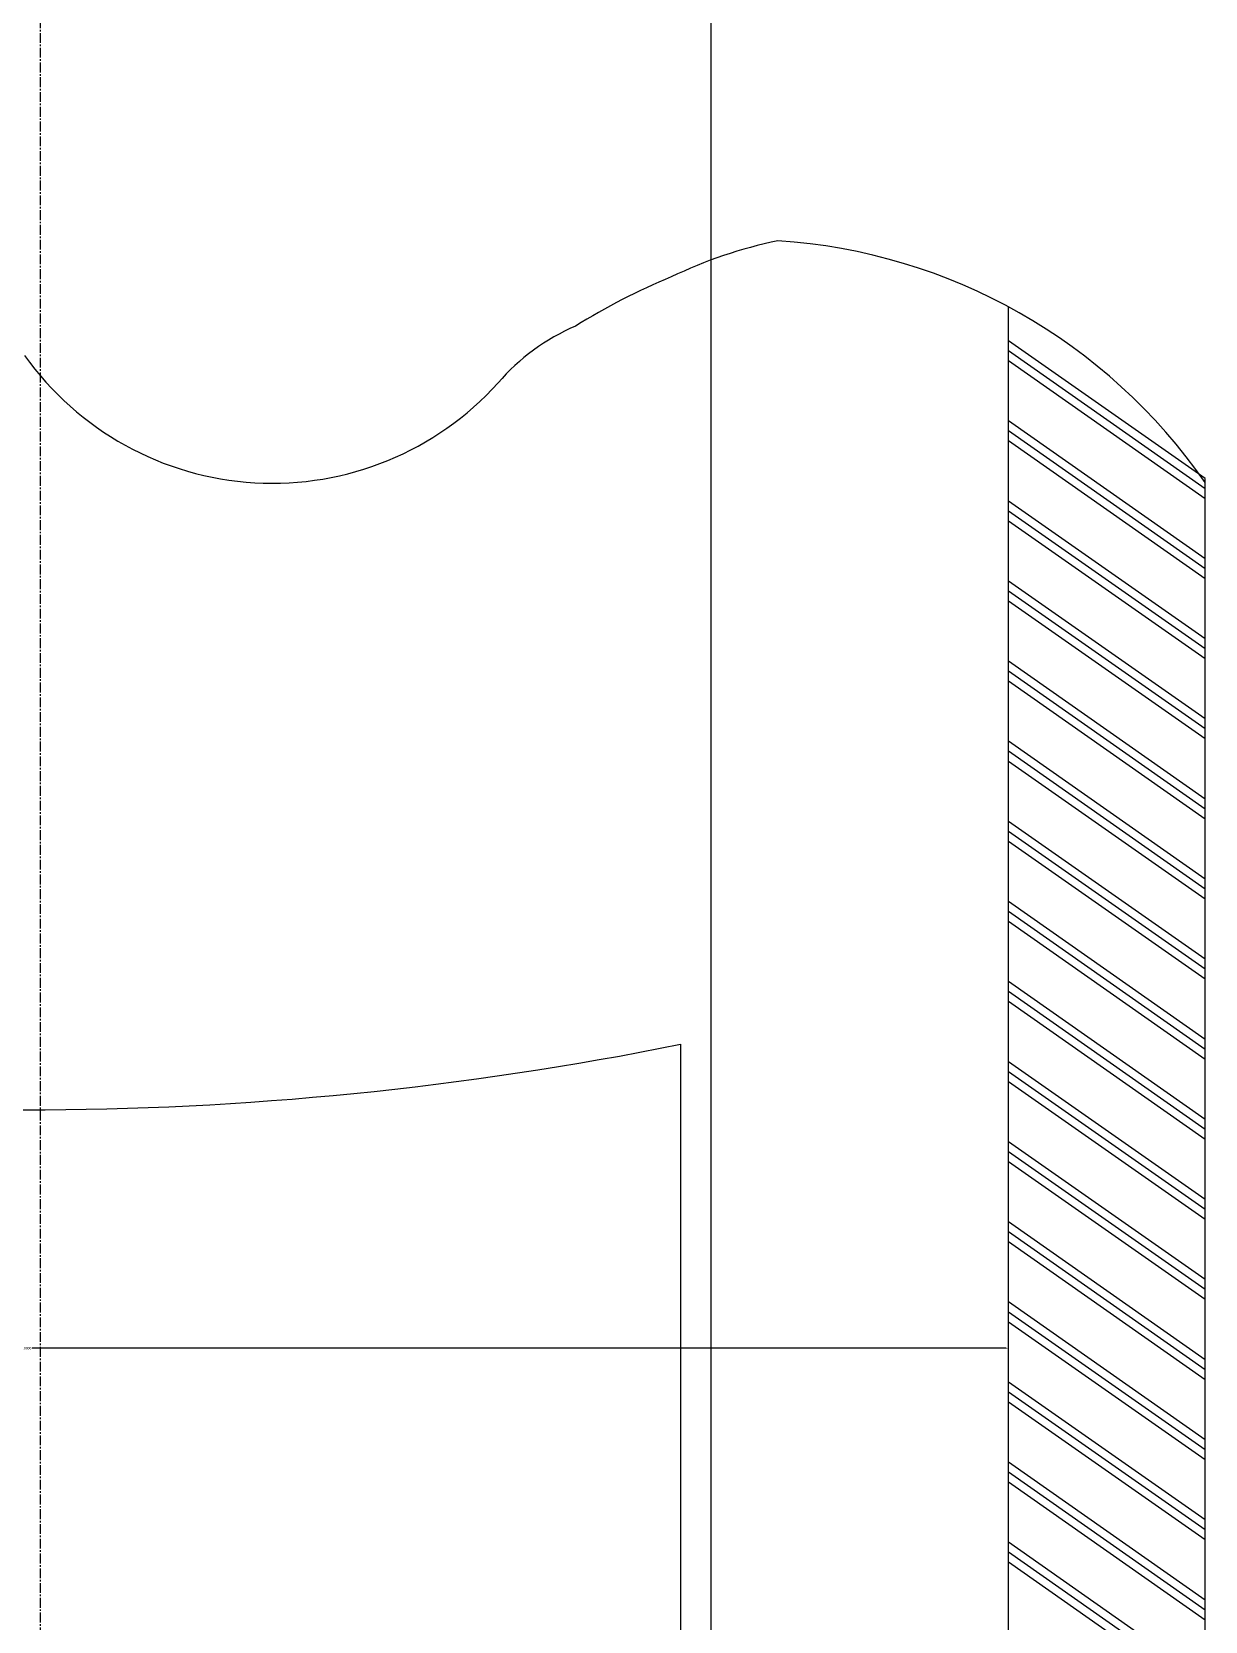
# Model space of a CAD drawing. Header units: millimetres. Extents: x 9612 to 23319, y 1863 to 14354.
# Drawn here: x 11680.8 to 11770.2, y 7708.4 to 7829.5 of the extents above; entities that cross this region are included whole.
import ezdxf

# ---------------------------------------------------------------- set-up
doc = ezdxf.new("R2010")
doc.units = ezdxf.units.MM
doc.header["$MEASUREMENT"] = 0
doc.linetypes.add('CENTER2', pattern=[1.125, 0.75, -0.125, 0.125, -0.125])
doc.styles.get("Standard").update_dxf_attribs({"font": 'arial.ttf'})
doc.dimstyles.get("Standard").update_dxf_attribs({"dimtxt": 0.18, "dimasz": 0.18, "dimexe": 0.18, "dimexo": 0.0625, "dimgap": 0.09, "dimtad": 0, "dimtih": 1, "dimtoh": 1, "dimdec": 4, "dimzin": 0, "dimdsep": 46, "dimtxsty": 'Standard', "dimcen": 0.09, "dimadec": 0, "dimazin": 0, "dimtfac": 1, "dimtdec": 4, "dimtofl": 0, "dimtmove": 0, "dimatfit": 3, "dimfxl": 1, "dimtolj": 1, "dimtzin": 0, "dimarcsym": 0})

# ---------------------------------------------------------------- blocks, each defined once
blk = doc.blocks.new('*D117')
at = {"color": 0, "lineweight": -2, "transparency": 16777216}
for p, q in [((11605.23, 7725.54), (11605.23, 7729.35)), ((11605.41, 7729.17), (11679.64, 7729.17)), ((11755.05, 7729.17), (11680.83, 7729.17)), ((11755.23, 7719.02), (11755.23, 7729.35))]:
    blk.add_line(p, q, dxfattribs=at)
at = {"color": 0, "transparency": 16777216}
for points in [[(11605.41, 7729.2), (11605.41, 7729.14), (11605.23, 7729.17)], [(11755.05, 7729.2), (11755.05, 7729.14), (11755.23, 7729.17)]]:
    blk.add_solid(points, dxfattribs=at)
at = {"layer": 'Defpoints', "color": 0, "transparency": 16777216}
for p in [(11755.23, 7729.17), (11605.23, 7725.48), (11755.23, 7718.96)]:
    blk.add_point(p, dxfattribs=at)
at = {"color": 0, "transparency": 16777216, "insert": (11680.23, 7729.17), "char_height": 0.18, "attachment_point": 5}
blk.add_mtext('\\A1;150.0000', dxfattribs=at)
blk = doc.blocks.new('ijkkkkkkkkk')
blk.add_line((1257.22988, -1041.89229), (1257.22988, 739.71136))
at = {"linetype": 'CENTER2'}
blk.add_line((1206.09956, -299.23521), (1206.09956, 389.7602), dxfattribs=at)
at = {"linetype": 'Continuous'}
for p, q in [((1279.88887, -325.20267), (1279.88887, -142.72308)), ((1294.88887, -155.81936), (1279.88887, -145.31624)), ((1294.88887, -156.58234), (1279.88887, -146.07923)), ((1294.88887, -157.34532), (1279.88887, -146.84221)), ((1294.88887, -161.92323), (1279.88887, -151.42012)), ((1294.88887, -162.68621), (1279.88887, -152.1831)), ((1294.88887, -163.4492), (1279.88887, -152.94608)), ((1294.88887, -325.20267), (1294.88887, -155.81936)), ((1294.88887, -168.0271), (1279.88887, -157.52399)), ((1294.88887, -168.79009), (1279.88887, -158.28697)), ((1294.88887, -169.55307), (1279.88887, -159.04996)), ((1294.88887, -174.13098), (1279.88887, -163.62786)), ((1294.88887, -174.89396), (1279.88887, -164.39085)), ((1294.88887, -175.65694), (1279.88887, -165.15383)), ((1294.88887, -180.23485), (1279.88887, -169.73174)), ((1294.88887, -180.99783), (1279.88887, -170.49472)), ((1294.88887, -181.76082), (1279.88887, -171.2577)), ((1294.88887, -186.33872), (1279.88887, -175.83561)), ((1294.88887, -187.10171), (1279.88887, -176.59859)), ((1294.88887, -187.86469), (1279.88887, -177.36158)), ((1294.88887, -192.44259), (1279.88887, -181.93948)), ((1294.88887, -193.20558), (1279.88887, -182.70247)), ((1294.88887, -193.96856), (1279.88887, -183.46545)), ((1294.88887, -198.54647), (1279.88887, -188.04335)), ((1294.88887, -199.30945), (1279.88887, -188.80634)), ((1294.88887, -200.07244), (1279.88887, -189.56932)), ((1294.88887, -204.65034), (1279.88887, -194.14723)), ((1294.88887, -205.41332), (1279.88887, -194.91021)), ((1294.88887, -206.17631), (1279.88887, -195.6732)), ((1254.88887, -198.92305), (1254.88887, -595.16202)), ((1294.88887, -210.75421), (1279.88887, -200.2511)), ((1294.88887, -211.5172), (1279.88887, -201.01408)), ((1294.88887, -212.28018), (1279.88887, -201.77707)), ((1294.88887, -216.85809), (1279.88887, -206.35497)), ((1294.88887, -217.62107), (1279.88887, -207.11796)), ((1294.88887, -218.38405), (1279.88887, -207.88094)), ((1294.88887, -222.96196), (1279.88887, -212.45885)), ((1294.88887, -223.72494), (1279.88887, -213.22183)), ((1294.88887, -224.48793), (1279.88887, -213.98481)), ((1294.88887, -229.06583), (1279.88887, -218.56272)), ((1294.88887, -229.82882), (1279.88887, -219.3257)), ((1294.88887, -230.5918), (1279.88887, -220.08869)), ((1294.88887, -235.1697), (1279.88887, -224.66659)), ((1294.88887, -235.93269), (1279.88887, -225.42958)), ((1294.88887, -236.69567), (1279.88887, -226.19256)), ((1294.88887, -241.27358), (1279.88887, -230.77046)), ((1294.88887, -242.03656), (1279.88887, -231.53345)), ((1294.88887, -242.79955), (1279.88887, -232.29643)), ((1294.88887, -247.37745), (1279.88887, -236.87434)), ((1294.88887, -248.14043), (1279.88887, -237.63732)), ((1294.88887, -248.90342), (1279.88887, -238.40031))]:
    blk.add_line(p, q, dxfattribs=at)
for centre, major_axis, start_param, end_param in [((1269.2503, -171.50634), (24.40548, 24.40548), 0.987542233, 1.236966053), ((1259.5477, -180.58579), (30.39201, 30.39201), 6.10322131, 7.004018847), ((1272.61027, -185.36675), (34.32736, 34.32736), 1.174610098, 1.343921439), ((1253.1602, -158.92787), (-11.32188, 11.32188), -0.382612539, 0.07838231), ((1223.7823, -132.98305), (-16.39527, 16.39527), 1.40372534, 3.192239743)]:
    blk.add_ellipse(centre, major_axis=major_axis, ratio=1, start_param=start_param, end_param=end_param, dxfattribs=at)
blk.add_ellipse((1204.88887, 48.57695), major_axis=(178.54446, 178.54446), ratio=1, start_param=3.727653512, end_param=4.126328122)
dim = blk.add_linear_dim(base=(1279.88887, -222.08497), p1=(1129.88887, -225.7776), p2=(1279.88887, -232.29643), dimstyle='Standard')
dim.commit()
dim.dimension.update_dxf_attribs({"geometry": '*D117', "text_midpoint": (1204.88887, -222.08497), "dimtype": 128, "insert": (-10475.34511, -7951.25402)})

msp = doc.modelspace()

# ---------------------------------------------------------------- block references
msp.add_blockref('ijkkkkkkkkk', (10475.34511, 7951.25402))

doc.saveas('drawing.dxf')
